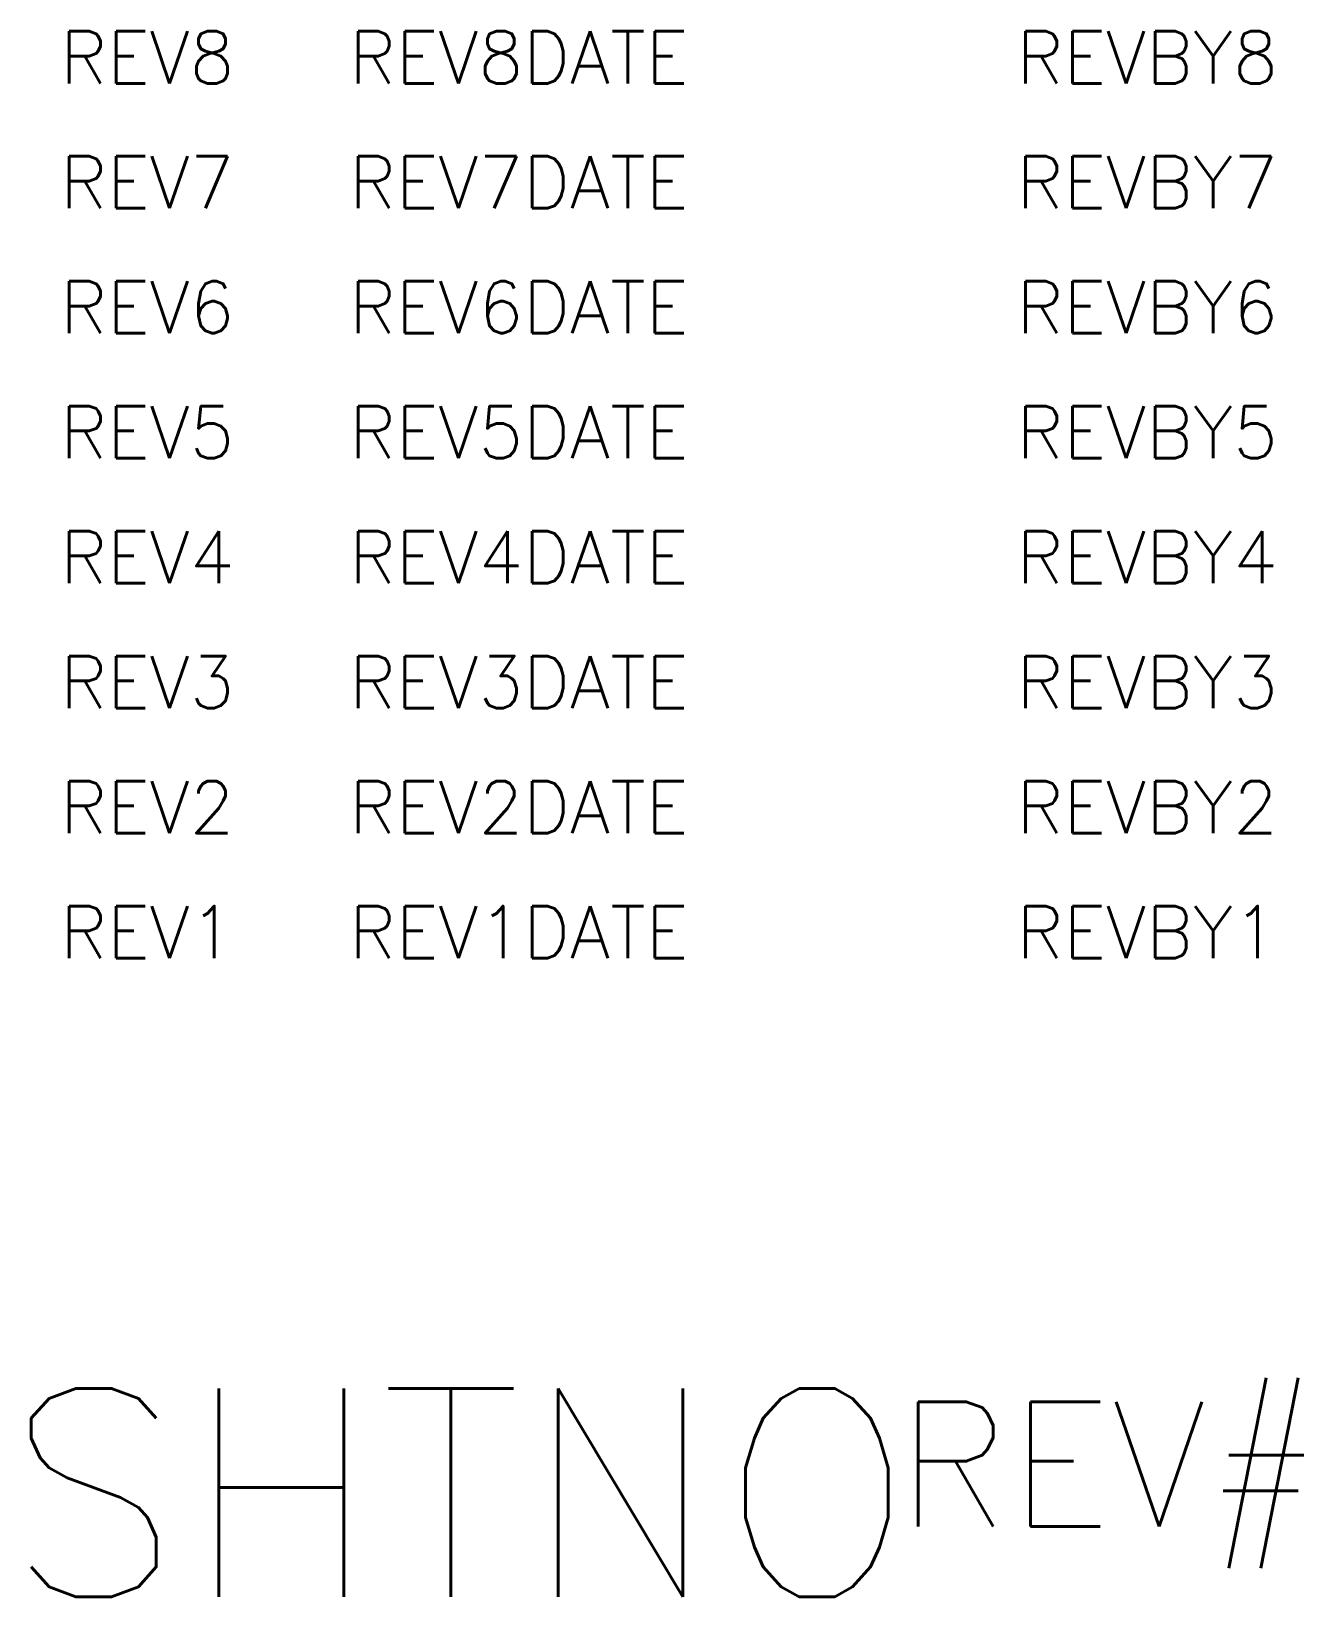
# Model space of a CAD drawing. Header units: inches. Extents: x 1.6 to 21.4, y 0.5 to 16.6.
# Drawn here: x 19.506 to 21.415, y 0.477 to 2.826 of the extents above; entities outside this region: 4.
import ezdxf
from ezdxf.enums import TextEntityAlignment as Align

# ---------------------------------------------------------------- set-up
doc = ezdxf.new("R2010")
doc.units = ezdxf.units.IN
doc.header["$MEASUREMENT"] = 0
doc.styles.get("Standard").update_dxf_attribs({"font": 'SIMPLEX.SHX'})

msp = doc.modelspace()

# ---------------------------------------------------------------- texts
msp.add_attdef('DWGTITL', text='-', height=0.1562).set_placement((1.5826, 16.5873), align=Align.TOP_LEFT)
msp.add_attdef('ISSDATE', text='XX/XX/XX', height=0.09).set_placement((15.7144, 16.1464), align=Align.TOP_RIGHT)
for tag, p in [('DWNBY', (15.7144, 15.7506)), ('DSNBY', (17.8172, 15.7506))]:
    msp.add_attdef(tag, text='ABD', height=0.09).set_placement(p, align=Align.BOTTOM_RIGHT)
for tag, p in [('REV8', (19.6802, 2.7865)), ('REVBY8', (21.1803, 2.7865)), ('REV7', (19.6802, 2.599)), ('REVBY7', (21.1803, 2.599)), ('REV6', (19.6802, 2.4115)), ('REVBY6', (21.1803, 2.4115)), ('REV5', (19.6802, 2.224)), ('REVBY5', (21.1803, 2.224)), ('REV4', (19.6802, 2.0365)), ('REVBY4', (21.1803, 2.0365)), ('REV3', (19.6802, 1.849)), ('REVBY3', (21.1803, 1.849)), ('REV2', (19.6802, 1.6615)), ('REVBY2', (21.1803, 1.6615)), ('REV1', (19.6802, 1.474)), ('REVBY1', (21.1803, 1.474))]:
    msp.add_attdef(tag, text='', height=0.0781).set_placement(p, align=Align.MIDDLE)
for tag, p in [('REV8DATE', (19.9829, 2.7865)), ('REV7DATE', (19.9829, 2.599)), ('REV6DATE', (19.9829, 2.4115)), ('REV5DATE', (19.9829, 2.224)), ('REV4DATE', (19.9829, 2.0365)), ('REV3DATE', (19.9829, 1.849)), ('REV2DATE', (19.9829, 1.6615)), ('REV1DATE', (19.9829, 1.474))]:
    msp.add_attdef(tag, text='', height=0.0781).set_placement(p, align=Align.MIDDLE_LEFT)
at = {"color": 4}
for tag, text, height, p in [('REV#', 'A', 0.1875, (21.1217, 0.6755)), ('SHTNO', '', 0.3125, (20.149, 0.6329))]:
    msp.add_attdef(tag, text=text, height=height, dxfattribs=at).set_placement(p, align=Align.MIDDLE_CENTER)

doc.saveas('drawing.dxf')
